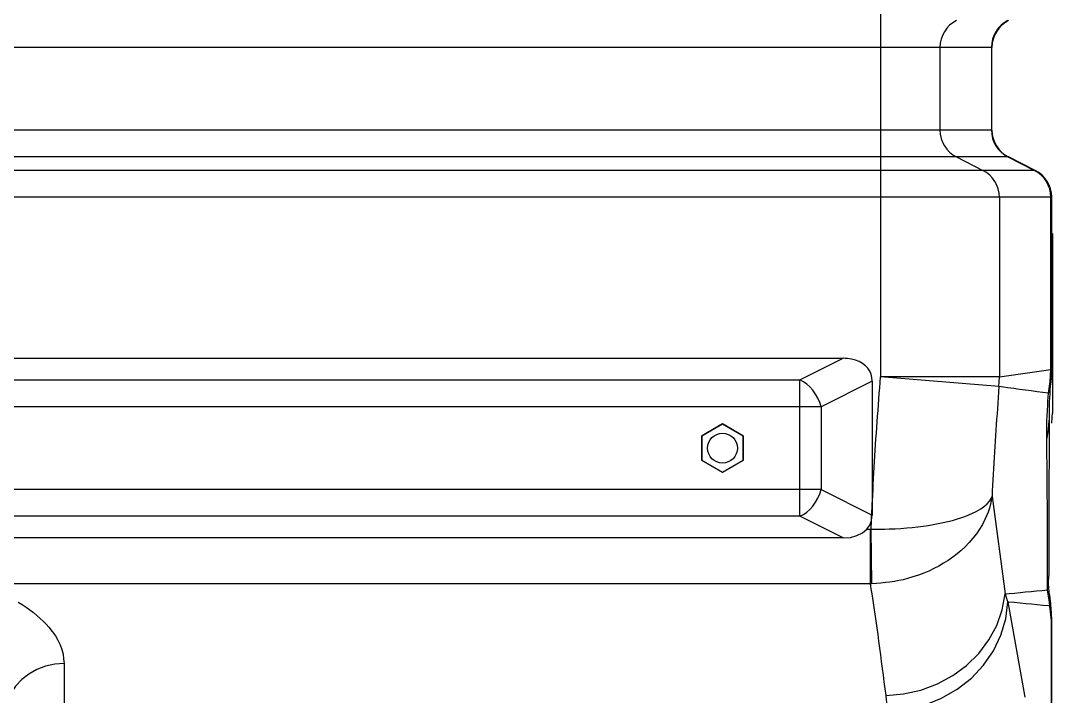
# Model space of a CAD drawing. Extents: x -9877 to -4419, y 2249 to 6216.
# Drawn here: x -6472.6 to -6300.2, y 2782.7 to 2895.5 of the extents above; entities that cross this region are included whole.
import ezdxf

# ---------------------------------------------------------------- set-up
doc = ezdxf.new("R2010")
doc.units = 0
doc.layers.add('LY_1', color=7, linetype='CONTINUOUS')

msp = doc.modelspace()

# ---------------------------------------------------------------- linework, layer by layer
at = {"layer": 'LY_1', "color": 110, "linetype": 'CONTINUOUS'}
for p, q in [((-6328.91894, 3050.641111), (-6328.91894, 2836.063876)), ((-6310.324021, 2891.046375), (-6606.324021, 2891.046375)), ((-6318.993478, 2891.046375), (-6318.993478, 2877.226715)), ((-6310.398559, 2891.046375), (-6310.398559, 2877.226715)), ((-6310.324021, 2877.226715), (-6310.324021, 2891.046375)), ((-6310.324021, 2877.226715), (-6606.324021, 2877.226715)), ((-6307.560089, 2872.754579), (-6606.324021, 2872.754579)), ((-6316.250148, 2872.754579), (-6311.811347, 2870.518511)), ((-6307.655229, 2872.754579), (-6303.216428, 2870.518511)), ((-6303.087953, 2870.518511), (-6307.560089, 2872.754579)), ((-6303.087953, 2870.518511), (-6606.324021, 2870.518511)), ((-6300.324021, 2866.046375), (-6606.324021, 2866.046375)), ((-6309.068017, 2866.046375), (-6309.068017, 2836.063876)), ((-6300.473098, 2837.411174), (-6300.473098, 2866.046375)), ((-6300.324021, 2837.411174), (-6300.324021, 2866.046375)), ((-6300.217924, 2859.970845), (-6300.217924, 2829.988346)), ((-6606.324021, 2839.136545), (-6335.15902, 2839.136545)), ((-6342.395088, 2835.518511), (-6335.15902, 2839.136545)), ((-6309.068017, 2836.063876), (-6300.472942, 2837.253957)), ((-6300.472942, 2837.253957), (-6300.473098, 2837.411174)), ((-6300.473098, 2837.411174), (-6300.324021, 2837.411174)), ((-6300.323904, 2837.293653), (-6300.324002, 2837.458237)), ((-6606.324021, 2835.518511), (-6342.395088, 2835.518511)), ((-6342.395088, 2812.754579), (-6342.395088, 2835.518511)), ((-6330.324021, 2835.314142), (-6338.859554, 2831.046375)), ((-6330.324021, 2835.314142), (-6330.324021, 2812.958948)), ((-6309.133331, 2834.400109), (-6328.91894, 2836.063876)), ((-6309.068017, 2836.063876), (-6328.91894, 2836.063876)), ((-6338.859554, 2831.046375), (-6606.324021, 2831.046375)), ((-6338.859554, 2831.046375), (-6338.859554, 2817.226715)), ((-6355.324021, 2828.177996), (-6358.824021, 2826.157271)), ((-6355.324021, 2828.136545), (-6358.788122, 2826.136545)), ((-6351.824021, 2826.157271), (-6355.324021, 2828.177996)), ((-6351.859919, 2826.136545), (-6355.324021, 2828.136545)), ((-6358.824021, 2826.157271), (-6358.824021, 2822.115819)), ((-6358.788122, 2826.136545), (-6358.788122, 2822.136545)), ((-6351.859919, 2822.136545), (-6351.859919, 2826.136545)), ((-6351.824021, 2822.115819), (-6351.824021, 2826.157271)), ((-6358.824021, 2822.115819), (-6355.324021, 2820.095093)), ((-6358.788122, 2822.136545), (-6355.324021, 2820.136545)), ((-6355.324021, 2820.136545), (-6351.859919, 2822.136545)), ((-6355.324021, 2820.095093), (-6351.824021, 2822.115819)), ((-6338.859554, 2817.226715), (-6606.324021, 2817.226715)), ((-6338.859554, 2817.226715), (-6330.324021, 2812.958948)), ((-6310.301456, 2816.05081), (-6308.109168, 2799.790503)), ((-6330.405196, 2812.679115), (-6330.325944, 2814.304375)), ((-6342.395088, 2812.754579), (-6606.324021, 2812.754579)), ((-6335.15902, 2809.136545), (-6342.395088, 2812.754579)), ((-6330.501826, 2810.618752), (-6330.435133, 2812.050268)), ((-6330.435133, 2812.050268), (-6330.405196, 2812.679115)), ((-6331.202962, 2810.617944), (-6330.623556, 2810.617944)), ((-6330.623556, 2810.617944), (-6330.501826, 2810.618752)), ((-6330.623556, 2801.489761), (-6330.623556, 2810.617944)), ((-6330.380669, 2801.494712), (-6330.501826, 2810.618752)), ((-6335.15902, 2809.136545), (-6606.324021, 2809.136545)), ((-6330.623556, 2801.489761), (-6479.282095, 2801.489761)), ((-6330.380669, 2801.494712), (-6330.623556, 2801.489761)), ((-6307.676084, 2798.443701), (-6304.82267, 2782.539693)), ((-6300.388135, 2795.329732), (-6300.613949, 2797.762863)), ((-6300.388135, 2752.226715), (-6300.388135, 2795.329732)), ((-6300.388135, 2795.329732), (-6300.324021, 2795.329732)), ((-6300.324021, 2752.226715), (-6300.324021, 2795.329732)), ((-6465.324021, 2788.162652), (-6465.324021, 2775.467539))]:
    msp.add_line(p, q, dxfattribs=at)
for points in [[(-6316.250148, 2895.518511), (-6316.841271, 2895.167281), (-6317.37865, 2894.737251), (-6317.85201, 2894.236643), (-6318.252299, 2893.67503), (-6318.571862, 2893.063151), (-6318.804589, 2892.412707), (-6318.946029, 2891.736136), (-6318.993478, 2891.046375)], [(-6307.655229, 2895.518511), (-6308.246352, 2895.167281), (-6308.783731, 2894.737251), (-6309.257091, 2894.236643), (-6309.657379, 2893.67503), (-6309.976942, 2893.063151), (-6310.209669, 2892.412707), (-6310.35111, 2891.736136), (-6310.398559, 2891.046375)], [(-6318.993478, 2877.226715), (-6318.946029, 2876.536953), (-6318.804589, 2875.860382), (-6318.571862, 2875.209938), (-6318.252299, 2874.598059), (-6317.85201, 2874.036446), (-6317.37865, 2873.535838), (-6316.841271, 2873.105808), (-6316.250148, 2872.754579), (-6316.250148, 2872.754579)], [(-6310.398559, 2877.226715), (-6310.35111, 2876.536953), (-6310.209669, 2875.860382), (-6309.976942, 2875.209938), (-6309.657379, 2874.598059), (-6309.257091, 2874.036446), (-6308.783731, 2873.535838), (-6308.246352, 2873.105808), (-6307.655229, 2872.754579)], [(-6309.068017, 2866.046375), (-6309.115466, 2866.736136), (-6309.256907, 2867.412707), (-6309.489633, 2868.063151), (-6309.809197, 2868.67503), (-6310.209485, 2869.236643), (-6310.682845, 2869.737251), (-6311.220224, 2870.167281), (-6311.811347, 2870.518511)], [(-6300.473098, 2866.046375), (-6300.520547, 2866.736136), (-6300.661987, 2867.412707), (-6300.894714, 2868.063151), (-6301.214277, 2868.67503), (-6301.614566, 2869.236643), (-6302.087926, 2869.737251), (-6302.625305, 2870.167281), (-6303.216428, 2870.518511)], [(-6330.324021, 2835.314142), (-6330.370251, 2835.908024), (-6330.508337, 2836.471025), (-6330.736474, 2836.995784), (-6331.051678, 2837.475439), (-6331.449828, 2837.903718), (-6331.925717, 2838.275021), (-6332.473123, 2838.584493), (-6333.084889, 2838.828086), (-6333.753014, 2839.002617), (-6334.468762, 2839.105802), (-6334.810335, 2839.128854), (-6335.15902, 2839.136545)], [(-6300.851013, 2833.330042), (-6300.565716, 2835.282394), (-6300.472942, 2837.253957)], [(-6300.472942, 2837.253957), (-6300.361081, 2837.273804), (-6300.323905, 2837.293577)], [(-6338.859554, 2831.046375), (-6339.085815, 2831.779395), (-6339.392581, 2832.494584), (-6339.77239, 2833.174541), (-6340.216002, 2833.802725), (-6340.712625, 2834.363855), (-6341.250179, 2834.84428), (-6341.815585, 2835.232312), (-6342.395088, 2835.518511)], [(-6330.325944, 2814.304375), (-6330.300719, 2814.807711), (-6330.27545, 2815.311046), (-6330.227582, 2816.255185), (-6330.178937, 2817.199292), (-6330.129368, 2818.143356), (-6330.078732, 2819.087366), (-6330.026883, 2820.031308), (-6329.973677, 2820.97517), (-6329.918967, 2821.918942), (-6329.86261, 2822.862609), (-6329.80446, 2823.806161), (-6329.744373, 2824.749585), (-6329.682203, 2825.692869), (-6329.617878, 2826.636034), (-6329.55163, 2827.579067), (-6329.483761, 2828.521989), (-6329.414576, 2829.464822), (-6329.344379, 2830.407585), (-6329.273472, 2831.3503), (-6329.202161, 2832.292988), (-6329.130748, 2833.235668), (-6329.059538, 2834.178363), (-6328.988834, 2835.121092), (-6328.91894, 2836.063876)], [(-6309.133331, 2834.400109), (-6309.083473, 2835.23127), (-6309.068017, 2836.063876)], [(-6300.851013, 2833.330042), (-6300.579713, 2834.286166), (-6300.42355, 2835.259596)], [(-6309.133331, 2834.400109), (-6309.19762, 2833.492431), (-6309.262841, 2832.584813), (-6309.328644, 2831.677231), (-6309.39468, 2830.769663), (-6309.4606, 2829.862089), (-6309.526054, 2828.954485), (-6309.590692, 2828.046829), (-6309.654166, 2827.1391), (-6309.716126, 2826.231276), (-6309.776222, 2825.323334), (-6309.834105, 2824.415253), (-6309.8908, 2823.486171), (-6309.94526, 2822.556948), (-6309.997933, 2821.627612), (-6310.049265, 2820.698192), (-6310.099703, 2819.768716), (-6310.149695, 2818.839211), (-6310.199686, 2817.909706), (-6310.250124, 2816.98023), (-6310.301456, 2816.05081)], [(-6300.851013, 2833.330042), (-6301.80752, 2833.44693), (-6302.763955, 2833.564409), (-6303.741025, 2833.686575), (-6304.717799, 2833.811105), (-6305.694285, 2833.937893), (-6306.670488, 2834.066838), (-6307.646415, 2834.197834), (-6308.389893, 2834.29883), (-6309.133331, 2834.400109)], [(-6300.722758, 2829.054443), (-6300.718573, 2829.736813), (-6300.712622, 2830.419169), (-6300.699008, 2831.159014), (-6300.676284, 2831.898637), (-6300.647711, 2832.558299), (-6300.610952, 2833.217563), (-6300.567319, 2833.852044), (-6300.514287, 2834.485785), (-6300.444958, 2835.201341)], [(-6301.13933, 2825.582662), (-6301.143934, 2826.297431), (-6301.142555, 2827.093584), (-6301.13268, 2827.889708), (-6301.114938, 2828.68573), (-6301.089956, 2829.481576), (-6301.052143, 2830.398345), (-6301.001323, 2831.314391), (-6300.954318, 2831.986476), (-6300.902666, 2832.658259), (-6300.851013, 2833.330042)], [(-6301.13933, 2825.582662), (-6300.842429, 2827.187581), (-6300.724705, 2828.809336), (-6300.723079, 2828.938225), (-6300.722588, 2829.06712)], [(-6300.778839, 2803.023614), (-6300.77393, 2804.013904), (-6300.768974, 2805.004195), (-6300.764111, 2805.994486), (-6300.759483, 2806.984777), (-6300.755514, 2807.899933), (-6300.751848, 2808.81509), (-6300.748468, 2809.730248), (-6300.745358, 2810.645407), (-6300.742501, 2811.560567), (-6300.739881, 2812.475728), (-6300.737481, 2813.39089), (-6300.735284, 2814.306052), (-6300.733273, 2815.221214), (-6300.731433, 2816.136377), (-6300.729613, 2817.129684), (-6300.727976, 2818.122991), (-6300.726525, 2819.116298), (-6300.725263, 2820.109606), (-6300.724191, 2821.102913), (-6300.723313, 2822.096221), (-6300.722631, 2823.089529), (-6300.722147, 2824.082836), (-6300.721864, 2825.076144), (-6300.721784, 2826.069452), (-6300.721911, 2827.06276), (-6300.722105, 2827.730492), (-6300.722346, 2828.398224), (-6300.722588, 2829.065956)], [(-6300.283238, 2828.324579), (-6300.228204, 2829.300947), (-6300.217924, 2829.988346)], [(-6301.021041, 2800.476576), (-6301.022726, 2801.452753), (-6301.024082, 2802.42893), (-6301.025209, 2803.405109), (-6301.026204, 2804.381289), (-6301.027166, 2805.357469), (-6301.028194, 2806.333648), (-6301.029386, 2807.309827), (-6301.030841, 2808.286004), (-6301.032658, 2809.26218), (-6301.034934, 2810.238353), (-6301.03777, 2811.214524), (-6301.041262, 2812.190692), (-6301.045511, 2813.166856), (-6301.050463, 2814.121928), (-6301.056138, 2815.076998), (-6301.062443, 2816.032064), (-6301.069282, 2816.987128), (-6301.076562, 2817.94219), (-6301.084188, 2818.89725), (-6301.092065, 2819.852309), (-6301.1001, 2820.807367), (-6301.108198, 2821.762425), (-6301.116264, 2822.717483), (-6301.124205, 2823.672542), (-6301.131925, 2824.627601), (-6301.13933, 2825.582662)], [(-6342.395088, 2812.754579), (-6341.815585, 2813.040778), (-6341.250179, 2813.428809), (-6340.712625, 2813.909234), (-6340.216002, 2814.470364), (-6339.77239, 2815.098548), (-6339.392581, 2815.778506), (-6339.085815, 2816.493694), (-6338.859554, 2817.226715), (-6338.859554, 2817.226715)], [(-6330.501826, 2810.618752), (-6329.745491, 2810.62253), (-6328.98912, 2810.624612), (-6328.232822, 2810.630086), (-6327.476707, 2810.64404), (-6326.49159, 2810.681071), (-6325.507283, 2810.738628), (-6324.524099, 2810.814183), (-6323.616869, 2810.898355), (-6322.7112, 2810.997015), (-6321.807426, 2811.111438), (-6320.962885, 2811.234052), (-6320.120787, 2811.372663), (-6319.281616, 2811.528314), (-6318.485349, 2811.69353), (-6317.693083, 2811.876742), (-6316.905721, 2812.079529), (-6316.210522, 2812.277762), (-6315.520933, 2812.495016), (-6314.837971, 2812.733584), (-6314.187954, 2812.986111), (-6313.549358, 2813.265306), (-6312.926515, 2813.575936), (-6312.191032, 2814.007241), (-6311.494798, 2814.505573), (-6311.091301, 2814.858036), (-6310.746258, 2815.26047), (-6310.301456, 2816.05081)], [(-6310.301456, 2816.05081), (-6310.304472, 2816.029296), (-6310.481962, 2815.053881), (-6310.735209, 2814.094604), (-6310.949172, 2813.452226), (-6311.19509, 2812.821534), (-6311.471857, 2812.203755), (-6311.894438, 2811.388222), (-6312.367488, 2810.600407), (-6312.886724, 2809.841999), (-6313.476526, 2809.079855), (-6314.109055, 2808.353008), (-6314.780939, 2807.662552), (-6315.437675, 2807.054276), (-6316.122764, 2806.478122), (-6316.833477, 2805.933838), (-6317.598466, 2805.400449), (-6318.386329, 2804.9015), (-6319.195083, 2804.43711), (-6320.016852, 2804.010278), (-6320.855404, 2803.617566), (-6321.708883, 2803.258902), (-6322.599231, 2802.925606), (-6323.50184, 2802.626528), (-6324.415185, 2802.360035), (-6325.144141, 2802.171925), (-6325.878356, 2802.006245), (-6326.61733, 2801.866062), (-6327.360562, 2801.754448), (-6328.113441, 2801.67143), (-6328.868706, 2801.608505), (-6329.624926, 2801.553618), (-6330.380669, 2801.494712)], [(-6330.439932, 2812.031623), (-6330.353058, 2812.486084), (-6330.324021, 2812.958948)], [(-6331.202962, 2810.617944), (-6330.734994, 2811.280043), (-6330.439932, 2812.031623)], [(-6335.15902, 2809.136545), (-6333.955298, 2809.233257), (-6332.870596, 2809.520049), (-6331.942446, 2809.986997), (-6331.202962, 2810.617944)], [(-6301.021041, 2800.476576), (-6300.854163, 2801.633468), (-6300.781872, 2802.797482)], [(-6300.717947, 2799.62415), (-6300.764699, 2800.146255), (-6300.810883, 2800.80986), (-6300.836417, 2801.474532), (-6300.842208, 2802.137254), (-6300.842282, 2802.800051)], [(-6300.781872, 2802.797482), (-6300.779999, 2802.903968), (-6300.778918, 2803.010463)], [(-6328.002027, 2782.835137), (-6328.155868, 2783.966059), (-6328.306444, 2785.097482), (-6328.45457, 2786.229279), (-6328.601064, 2787.361326), (-6328.746741, 2788.493498), (-6328.892418, 2789.62567), (-6329.038911, 2790.757717), (-6329.187037, 2791.889514), (-6329.337613, 2793.020936), (-6329.491455, 2794.151859), (-6329.649379, 2795.282157), (-6329.812202, 2796.411706), (-6329.98074, 2797.54038), (-6330.15581, 2798.668055), (-6330.338229, 2799.794605), (-6330.480314, 2800.642272), (-6330.623556, 2801.489761)], [(-6328.002027, 2782.835137), (-6325.05908, 2783.090816), (-6322.180346, 2783.739256), (-6319.428636, 2784.766309), (-6316.863992, 2786.149565), (-6314.54237, 2787.858843), (-6312.514428, 2789.856847), (-6310.824414, 2792.099983), (-6309.509202, 2794.539307), (-6308.597489, 2797.121595), (-6308.109168, 2799.790503)], [(-6308.109168, 2799.790503), (-6307.45962, 2799.853399), (-6306.539826, 2799.942451), (-6305.62003, 2800.031486), (-6304.700232, 2800.12051), (-6303.780435, 2800.209527), (-6302.860636, 2800.29854), (-6301.940838, 2800.387555), (-6301.021041, 2800.476576)], [(-6308.109168, 2799.790503), (-6307.942028, 2799.249573), (-6307.768733, 2798.710682), (-6307.676084, 2798.443701)], [(-6300.613949, 2797.762863), (-6300.723191, 2798.432988), (-6300.832434, 2799.103113), (-6300.93169, 2799.774662), (-6301.021041, 2800.476576)], [(-6300.613949, 2797.762863), (-6300.587097, 2798.691506), (-6300.635941, 2799.616629)], [(-6300.411224, 2797.195349), (-6300.500097, 2798.149413), (-6300.588649, 2799.103506), (-6300.633857, 2799.594216)], [(-6472.979907, 2798.426746), (-6472.315932, 2798.009511), (-6471.663165, 2797.575317), (-6471.023491, 2797.12214), (-6470.430993, 2796.673341), (-6469.85393, 2796.20478), (-6469.294275, 2795.715569), (-6468.79807, 2795.247859), (-6468.320639, 2794.761012), (-6467.864449, 2794.254012), (-6467.291989, 2793.541992), (-6466.773063, 2792.79094), (-6466.348603, 2792.059731), (-6465.982226, 2791.295978), (-6465.690592, 2790.527908), (-6465.489191, 2789.735057), (-6465.392197, 2788.951285), (-6465.324021, 2788.162652)], [(-6327.611969, 2780.187336), (-6324.556039, 2780.494298), (-6321.572264, 2781.225072), (-6318.731095, 2782.362404), (-6316.099617, 2783.879438), (-6313.739963, 2785.740357), (-6311.707846, 2787.90122), (-6310.05125, 2790.311006), (-6308.809288, 2792.912817), (-6308.011285, 2795.645221), (-6307.676084, 2798.443701)], [(-6300.613949, 2797.762863), (-6300.855775, 2797.786194), (-6301.806545, 2797.877925), (-6302.757315, 2797.969654), (-6303.708086, 2798.061369), (-6304.65886, 2798.153057), (-6305.609638, 2798.244705), (-6306.56042, 2798.336302), (-6307.511209, 2798.427835), (-6307.676084, 2798.443701)], [(-6300.388135, 2795.329732), (-6300.362044, 2796.27231), (-6300.412726, 2797.211263)], [(-6465.324021, 2788.162652), (-6466.888365, 2788.050269), (-6468.414191, 2787.715887), (-6469.863926, 2787.16774), (-6471.201873, 2786.419325), (-6472.395088, 2785.48907), (-6473.414191, 2784.399881), (-6474.234086, 2783.178578), (-6474.834586, 2781.855233), (-6475.200904, 2780.462432), (-6475.324021, 2779.03447)], [(-6327.611969, 2780.187336), (-6327.702803, 2780.712208), (-6327.810419, 2781.418615), (-6327.906223, 2782.126876), (-6328.002027, 2782.835137)]]:
    msp.add_lwpolyline(points, dxfattribs=at)
msp.add_circle((-6355.324021, 2824.136545), 2.5, dxfattribs=at)
for centre, radius, start, end in [((-6305.324021, 2891.046375), 5, 116.565051, 180), ((-6305.324021, 2877.226715), 5, 180, 243.434949), ((-6305.324021, 2866.046375), 5, 0, 63.434949), ((-6320.323865, 2837.253957), 20, 354.27708, 0.113356), ((-6320.324021, 2795.329732), 20, 0, 5.350084)]:
    msp.add_arc(centre, radius, start, end, dxfattribs=at)

doc.saveas('drawing.dxf')
